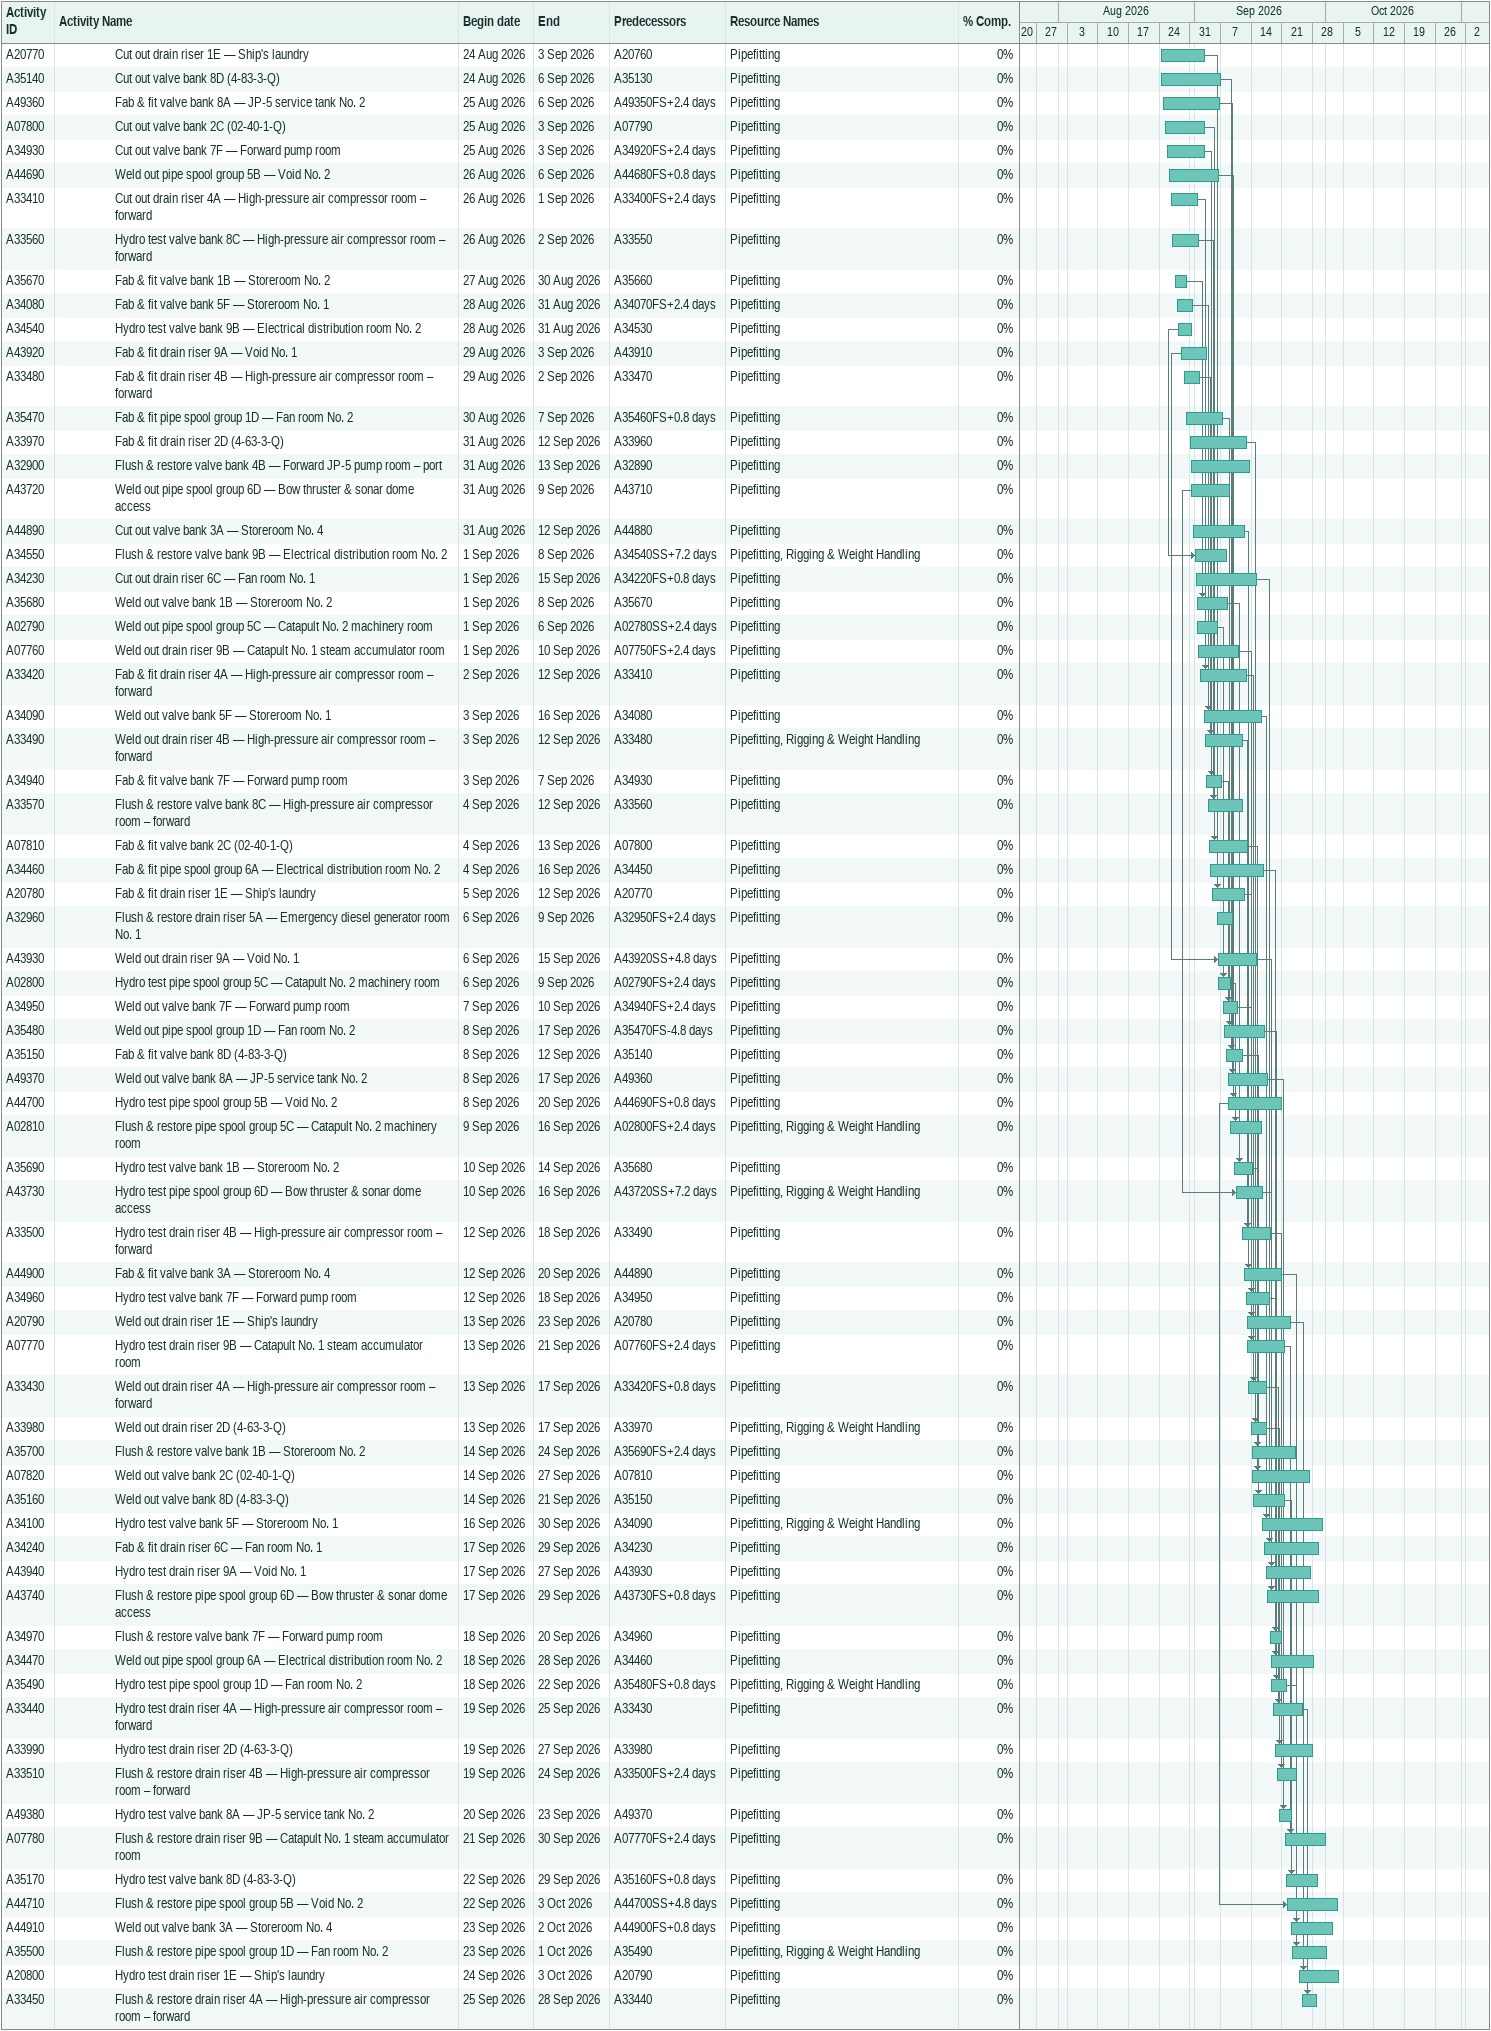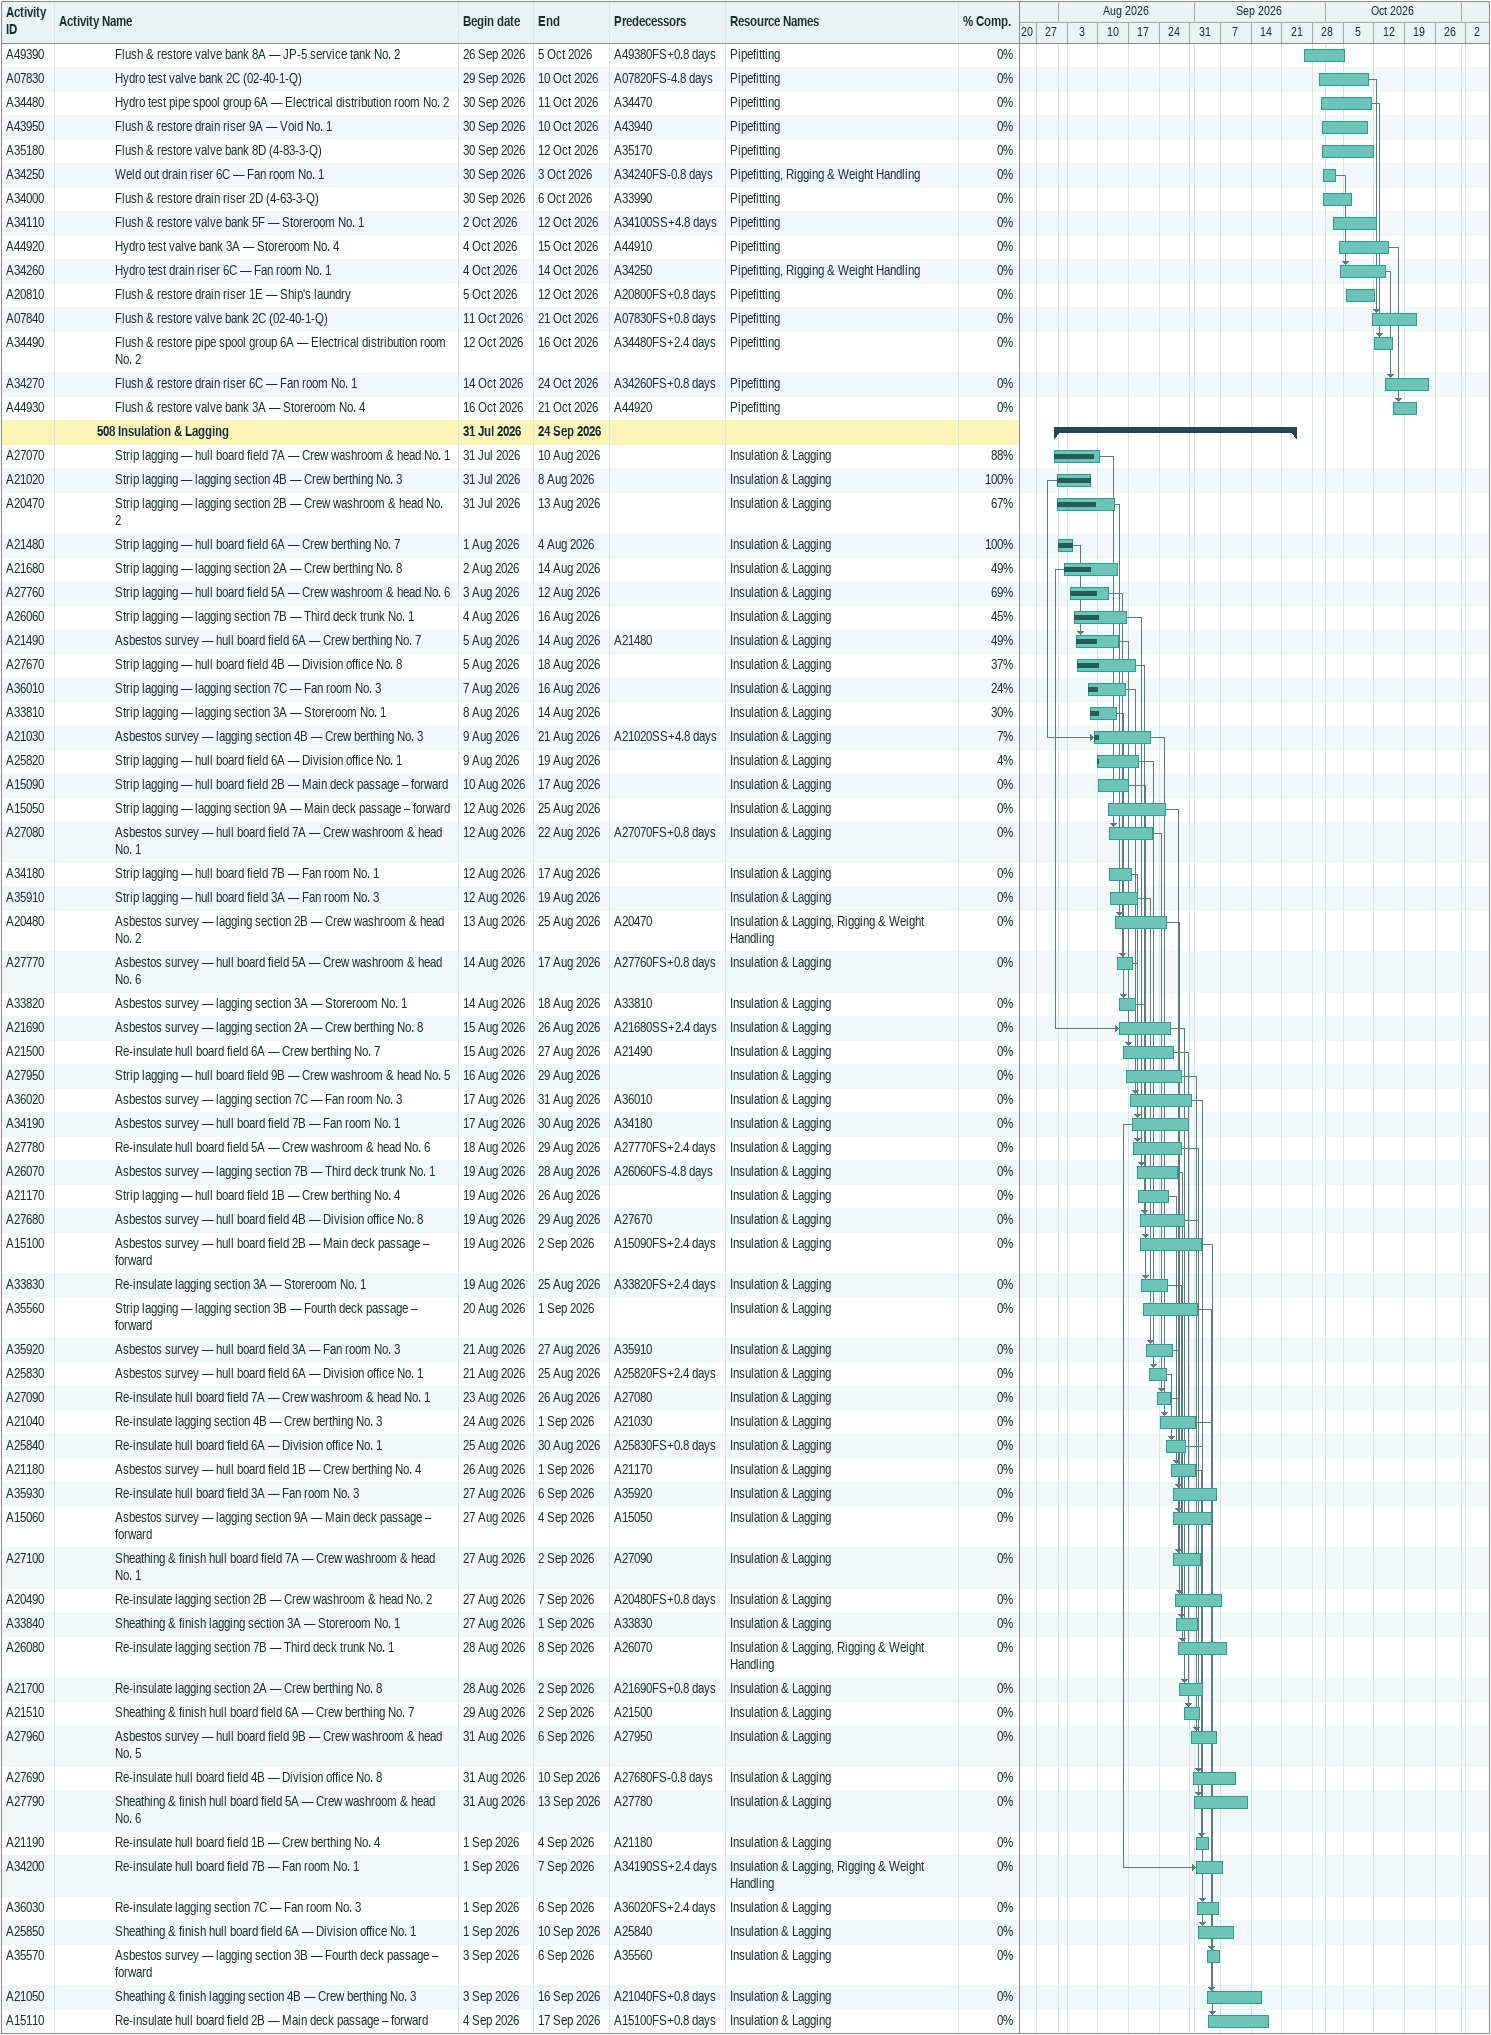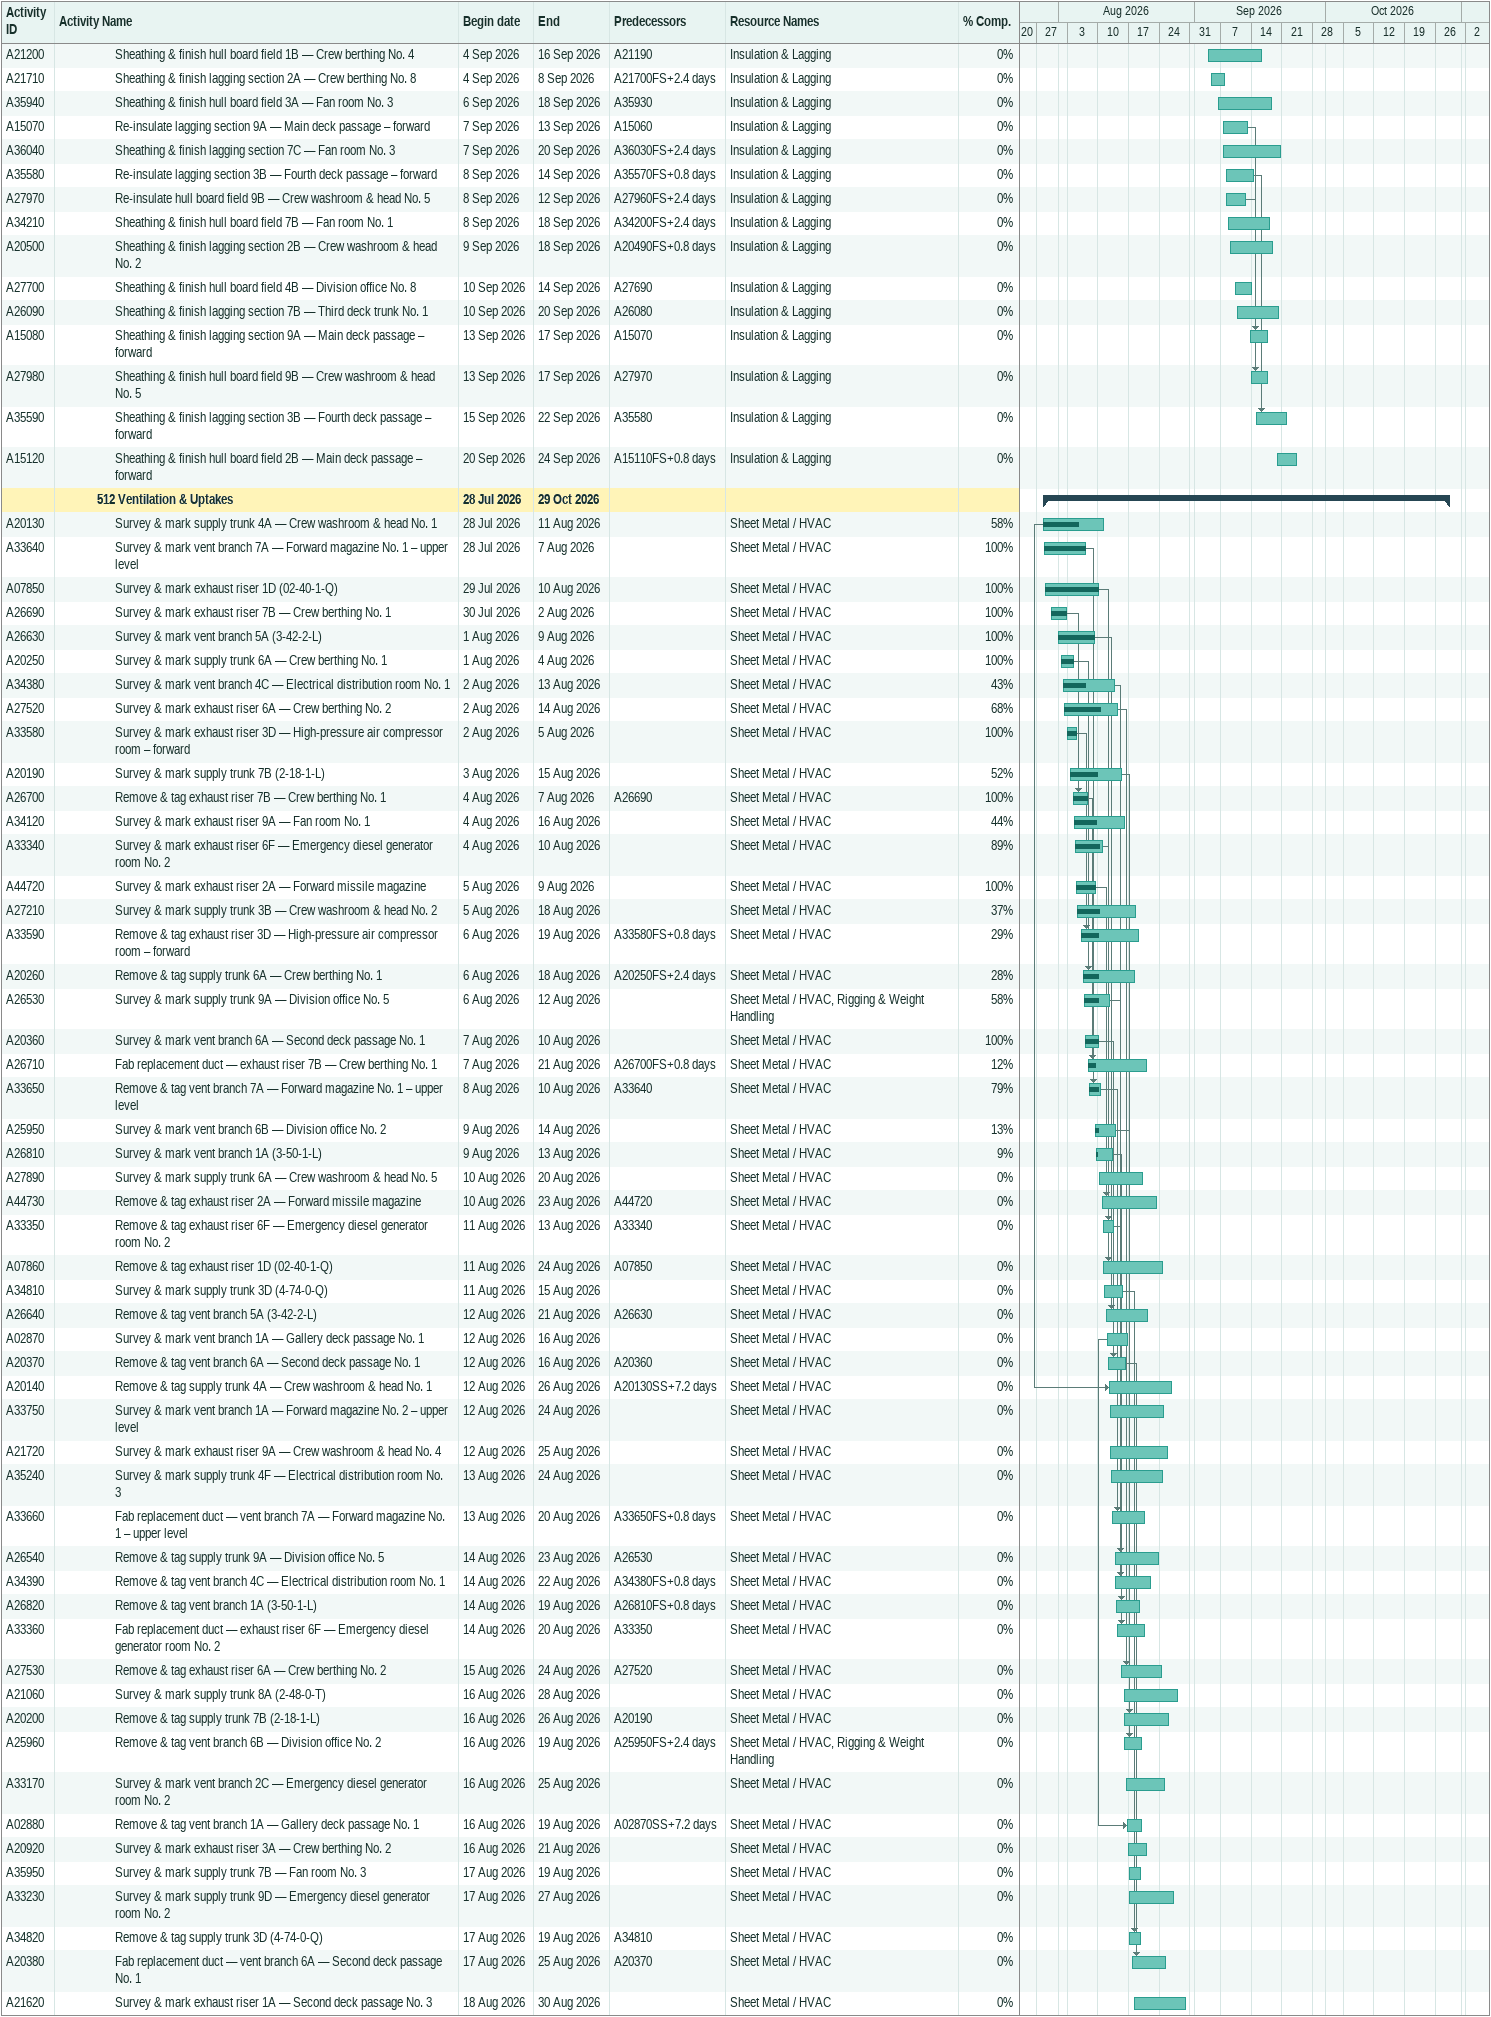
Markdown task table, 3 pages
| ID | Level | Task | Start | Finish | Predecessors | Resources | % complete |
|---|---|---|---|---|---|---|---|
| A20770 | 4 | Cut out drain riser 1E — Ship's laundry | 2026-08-24 | 2026-09-03 | A20760 | Pipefitting | 0 |
| A35140 | 4 | Cut out valve bank 8D (4-83-3-Q) | 2026-08-24 | 2026-09-06 | A35130 | Pipefitting | 0 |
| A49360 | 4 | Fab & fit valve bank 8A — JP-5 service tank No. 2 | 2026-08-25 | 2026-09-06 | A49350FS+2.4d | Pipefitting | 0 |
| A07800 | 4 | Cut out valve bank 2C (02-40-1-Q) | 2026-08-25 | 2026-09-03 | A07790 | Pipefitting | 0 |
| A34930 | 4 | Cut out valve bank 7F — Forward pump room | 2026-08-25 | 2026-09-03 | A34920FS+2.4d | Pipefitting | 0 |
| A44690 | 4 | Weld out pipe spool group 5B — Void No. 2 | 2026-08-26 | 2026-09-06 | A44680FS+0.8d | Pipefitting | 0 |
| A33410 | 4 | Cut out drain riser 4A — High-pressure air compressor room – forward | 2026-08-26 | 2026-09-01 | A33400FS+2.4d | Pipefitting | 0 |
| A33560 | 4 | Hydro test valve bank 8C — High-pressure air compressor room – forward | 2026-08-26 | 2026-09-02 | A33550 | Pipefitting | 0 |
| A35670 | 4 | Fab & fit valve bank 1B — Storeroom No. 2 | 2026-08-27 | 2026-08-30 | A35660 | Pipefitting | 0 |
| A34080 | 4 | Fab & fit valve bank 5F — Storeroom No. 1 | 2026-08-28 | 2026-08-31 | A34070FS+2.4d | Pipefitting | 0 |
| A34540 | 4 | Hydro test valve bank 9B — Electrical distribution room No. 2 | 2026-08-28 | 2026-08-31 | A34530 | Pipefitting | 0 |
| A43920 | 4 | Fab & fit drain riser 9A — Void No. 1 | 2026-08-29 | 2026-09-03 | A43910 | Pipefitting | 0 |
| A33480 | 4 | Fab & fit drain riser 4B — High-pressure air compressor room – forward | 2026-08-29 | 2026-09-02 | A33470 | Pipefitting | 0 |
| A35470 | 4 | Fab & fit pipe spool group 1D — Fan room No. 2 | 2026-08-30 | 2026-09-07 | A35460FS+0.8d | Pipefitting | 0 |
| A33970 | 4 | Fab & fit drain riser 2D (4-63-3-Q) | 2026-08-31 | 2026-09-12 | A33960 | Pipefitting | 0 |
| A32900 | 4 | Flush & restore valve bank 4B — Forward JP-5 pump room – port | 2026-08-31 | 2026-09-13 | A32890 | Pipefitting | 0 |
| A43720 | 4 | Weld out pipe spool group 6D — Bow thruster & sonar dome access | 2026-08-31 | 2026-09-09 | A43710 | Pipefitting | 0 |
| A44890 | 4 | Cut out valve bank 3A — Storeroom No. 4 | 2026-08-31 | 2026-09-12 | A44880 | Pipefitting | 0 |
| A34550 | 4 | Flush & restore valve bank 9B — Electrical distribution room No. 2 | 2026-09-01 | 2026-09-08 | A34540SS+7.2d | Pipefitting, Rigging & Weight Handling | 0 |
| A34230 | 4 | Cut out drain riser 6C — Fan room No. 1 | 2026-09-01 | 2026-09-15 | A34220FS+0.8d | Pipefitting | 0 |
| A35680 | 4 | Weld out valve bank 1B — Storeroom No. 2 | 2026-09-01 | 2026-09-08 | A35670 | Pipefitting | 0 |
| A02790 | 4 | Weld out pipe spool group 5C — Catapult No. 2 machinery room | 2026-09-01 | 2026-09-06 | A02780SS+2.4d | Pipefitting | 0 |
| A07760 | 4 | Weld out drain riser 9B — Catapult No. 1 steam accumulator room | 2026-09-01 | 2026-09-10 | A07750FS+2.4d | Pipefitting | 0 |
| A33420 | 4 | Fab & fit drain riser 4A — High-pressure air compressor room – forward | 2026-09-02 | 2026-09-12 | A33410 | Pipefitting | 0 |
| A34090 | 4 | Weld out valve bank 5F — Storeroom No. 1 | 2026-09-03 | 2026-09-16 | A34080 | Pipefitting | 0 |
| A33490 | 4 | Weld out drain riser 4B — High-pressure air compressor room – forward | 2026-09-03 | 2026-09-12 | A33480 | Pipefitting, Rigging & Weight Handling | 0 |
| A34940 | 4 | Fab & fit valve bank 7F — Forward pump room | 2026-09-03 | 2026-09-07 | A34930 | Pipefitting | 0 |
| A33570 | 4 | Flush & restore valve bank 8C — High-pressure air compressor room – forward | 2026-09-04 | 2026-09-12 | A33560 | Pipefitting | 0 |
| A07810 | 4 | Fab & fit valve bank 2C (02-40-1-Q) | 2026-09-04 | 2026-09-13 | A07800 | Pipefitting | 0 |
| A34460 | 4 | Fab & fit pipe spool group 6A — Electrical distribution room No. 2 | 2026-09-04 | 2026-09-16 | A34450 | Pipefitting | 0 |
| A20780 | 4 | Fab & fit drain riser 1E — Ship's laundry | 2026-09-05 | 2026-09-12 | A20770 | Pipefitting | 0 |
| A32960 | 4 | Flush & restore drain riser 5A — Emergency diesel generator room No. 1 | 2026-09-06 | 2026-09-09 | A32950FS+2.4d | Pipefitting | 0 |
| A43930 | 4 | Weld out drain riser 9A — Void No. 1 | 2026-09-06 | 2026-09-15 | A43920SS+4.8d | Pipefitting | 0 |
| A02800 | 4 | Hydro test pipe spool group 5C — Catapult No. 2 machinery room | 2026-09-06 | 2026-09-09 | A02790FS+2.4d | Pipefitting | 0 |
| A34950 | 4 | Weld out valve bank 7F — Forward pump room | 2026-09-07 | 2026-09-10 | A34940FS+2.4d | Pipefitting | 0 |
| A35480 | 4 | Weld out pipe spool group 1D — Fan room No. 2 | 2026-09-08 | 2026-09-17 | A35470FS-4.8d | Pipefitting | 0 |
| A35150 | 4 | Fab & fit valve bank 8D (4-83-3-Q) | 2026-09-08 | 2026-09-12 | A35140 | Pipefitting | 0 |
| A49370 | 4 | Weld out valve bank 8A — JP-5 service tank No. 2 | 2026-09-08 | 2026-09-17 | A49360 | Pipefitting | 0 |
| A44700 | 4 | Hydro test pipe spool group 5B — Void No. 2 | 2026-09-08 | 2026-09-20 | A44690FS+0.8d | Pipefitting | 0 |
| A02810 | 4 | Flush & restore pipe spool group 5C — Catapult No. 2 machinery room | 2026-09-09 | 2026-09-16 | A02800FS+2.4d | Pipefitting, Rigging & Weight Handling | 0 |
| A35690 | 4 | Hydro test valve bank 1B — Storeroom No. 2 | 2026-09-10 | 2026-09-14 | A35680 | Pipefitting | 0 |
| A43730 | 4 | Hydro test pipe spool group 6D — Bow thruster & sonar dome access | 2026-09-10 | 2026-09-16 | A43720SS+7.2d | Pipefitting, Rigging & Weight Handling | 0 |
| A33500 | 4 | Hydro test drain riser 4B — High-pressure air compressor room – forward | 2026-09-12 | 2026-09-18 | A33490 | Pipefitting | 0 |
| A44900 | 4 | Fab & fit valve bank 3A — Storeroom No. 4 | 2026-09-12 | 2026-09-20 | A44890 | Pipefitting | 0 |
| A34960 | 4 | Hydro test valve bank 7F — Forward pump room | 2026-09-12 | 2026-09-18 | A34950 | Pipefitting | 0 |
| A20790 | 4 | Weld out drain riser 1E — Ship's laundry | 2026-09-13 | 2026-09-23 | A20780 | Pipefitting | 0 |
| A07770 | 4 | Hydro test drain riser 9B — Catapult No. 1 steam accumulator room | 2026-09-13 | 2026-09-21 | A07760FS+2.4d | Pipefitting | 0 |
| A33430 | 4 | Weld out drain riser 4A — High-pressure air compressor room – forward | 2026-09-13 | 2026-09-17 | A33420FS+0.8d | Pipefitting | 0 |
| A33980 | 4 | Weld out drain riser 2D (4-63-3-Q) | 2026-09-13 | 2026-09-17 | A33970 | Pipefitting, Rigging & Weight Handling | 0 |
| A35700 | 4 | Flush & restore valve bank 1B — Storeroom No. 2 | 2026-09-14 | 2026-09-24 | A35690FS+2.4d | Pipefitting | 0 |
| A07820 | 4 | Weld out valve bank 2C (02-40-1-Q) | 2026-09-14 | 2026-09-27 | A07810 | Pipefitting | 0 |
| A35160 | 4 | Weld out valve bank 8D (4-83-3-Q) | 2026-09-14 | 2026-09-21 | A35150 | Pipefitting | 0 |
| A34100 | 4 | Hydro test valve bank 5F — Storeroom No. 1 | 2026-09-16 | 2026-09-30 | A34090 | Pipefitting, Rigging & Weight Handling | 0 |
| A34240 | 4 | Fab & fit drain riser 6C — Fan room No. 1 | 2026-09-17 | 2026-09-29 | A34230 | Pipefitting | 0 |
| A43940 | 4 | Hydro test drain riser 9A — Void No. 1 | 2026-09-17 | 2026-09-27 | A43930 | Pipefitting | 0 |
| A43740 | 4 | Flush & restore pipe spool group 6D — Bow thruster & sonar dome access | 2026-09-17 | 2026-09-29 | A43730FS+0.8d | Pipefitting | 0 |
| A34970 | 4 | Flush & restore valve bank 7F — Forward pump room | 2026-09-18 | 2026-09-20 | A34960 | Pipefitting | 0 |
| A34470 | 4 | Weld out pipe spool group 6A — Electrical distribution room No. 2 | 2026-09-18 | 2026-09-28 | A34460 | Pipefitting | 0 |
| A35490 | 4 | Hydro test pipe spool group 1D — Fan room No. 2 | 2026-09-18 | 2026-09-22 | A35480FS+0.8d | Pipefitting, Rigging & Weight Handling | 0 |
| A33440 | 4 | Hydro test drain riser 4A — High-pressure air compressor room – forward | 2026-09-19 | 2026-09-25 | A33430 | Pipefitting | 0 |
| A33990 | 4 | Hydro test drain riser 2D (4-63-3-Q) | 2026-09-19 | 2026-09-27 | A33980 | Pipefitting | 0 |
| A33510 | 4 | Flush & restore drain riser 4B — High-pressure air compressor room – forward | 2026-09-19 | 2026-09-24 | A33500FS+2.4d | Pipefitting | 0 |
| A49380 | 4 | Hydro test valve bank 8A — JP-5 service tank No. 2 | 2026-09-20 | 2026-09-23 | A49370 | Pipefitting | 0 |
| A07780 | 4 | Flush & restore drain riser 9B — Catapult No. 1 steam accumulator room | 2026-09-21 | 2026-09-30 | A07770FS+2.4d | Pipefitting | 0 |
| A35170 | 4 | Hydro test valve bank 8D (4-83-3-Q) | 2026-09-22 | 2026-09-29 | A35160FS+0.8d | Pipefitting | 0 |
| A44710 | 4 | Flush & restore pipe spool group 5B — Void No. 2 | 2026-09-22 | 2026-10-03 | A44700SS+4.8d | Pipefitting | 0 |
| A44910 | 4 | Weld out valve bank 3A — Storeroom No. 4 | 2026-09-23 | 2026-10-02 | A44900FS+0.8d | Pipefitting | 0 |
| A35500 | 4 | Flush & restore pipe spool group 1D — Fan room No. 2 | 2026-09-23 | 2026-10-01 | A35490 | Pipefitting, Rigging & Weight Handling | 0 |
| A20800 | 4 | Hydro test drain riser 1E — Ship's laundry | 2026-09-24 | 2026-10-03 | A20790 | Pipefitting | 0 |
| A33450 | 4 | Flush & restore drain riser 4A — High-pressure air compressor room – forward | 2026-09-25 | 2026-09-28 | A33440 | Pipefitting | 0 |
| A49390 | 4 | Flush & restore valve bank 8A — JP-5 service tank No. 2 | 2026-09-26 | 2026-10-05 | A49380FS+0.8d | Pipefitting | 0 |
| A07830 | 4 | Hydro test valve bank 2C (02-40-1-Q) | 2026-09-29 | 2026-10-10 | A07820FS-4.8d | Pipefitting | 0 |
| A34480 | 4 | Hydro test pipe spool group 6A — Electrical distribution room No. 2 | 2026-09-30 | 2026-10-11 | A34470 | Pipefitting | 0 |
| A43950 | 4 | Flush & restore drain riser 9A — Void No. 1 | 2026-09-30 | 2026-10-10 | A43940 | Pipefitting | 0 |
| A35180 | 4 | Flush & restore valve bank 8D (4-83-3-Q) | 2026-09-30 | 2026-10-12 | A35170 | Pipefitting | 0 |
| A34250 | 4 | Weld out drain riser 6C — Fan room No. 1 | 2026-09-30 | 2026-10-03 | A34240FS-0.8d | Pipefitting, Rigging & Weight Handling | 0 |
| A34000 | 4 | Flush & restore drain riser 2D (4-63-3-Q) | 2026-09-30 | 2026-10-06 | A33990 | Pipefitting | 0 |
| A34110 | 4 | Flush & restore valve bank 5F — Storeroom No. 1 | 2026-10-02 | 2026-10-12 | A34100SS+4.8d | Pipefitting | 0 |
| A44920 | 4 | Hydro test valve bank 3A — Storeroom No. 4 | 2026-10-04 | 2026-10-15 | A44910 | Pipefitting | 0 |
| A34260 | 4 | Hydro test drain riser 6C — Fan room No. 1 | 2026-10-04 | 2026-10-14 | A34250 | Pipefitting, Rigging & Weight Handling | 0 |
| A20810 | 4 | Flush & restore drain riser 1E — Ship's laundry | 2026-10-05 | 2026-10-12 | A20800FS+0.8d | Pipefitting | 0 |
| A07840 | 4 | Flush & restore valve bank 2C (02-40-1-Q) | 2026-10-11 | 2026-10-21 | A07830FS+0.8d | Pipefitting | 0 |
| A34490 | 4 | Flush & restore pipe spool group 6A — Electrical distribution room No. 2 | 2026-10-12 | 2026-10-16 | A34480FS+2.4d | Pipefitting | 0 |
| A34270 | 4 | Flush & restore drain riser 6C — Fan room No. 1 | 2026-10-14 | 2026-10-24 | A34260FS+0.8d | Pipefitting | 0 |
| A44930 | 4 | Flush & restore valve bank 3A — Storeroom No. 4 | 2026-10-16 | 2026-10-21 | A44920 | Pipefitting | 0 |
|  | 3 | **508 Insulation & Lagging** | 2026-07-31 | 2026-09-24 |  |  |  |
| A27070 | 4 | Strip lagging — hull board field 7A — Crew washroom & head No. 1 | 2026-07-31 | 2026-08-10 |  | Insulation & Lagging | 88 |
| A21020 | 4 | Strip lagging — lagging section 4B — Crew berthing No. 3 | 2026-07-31 | 2026-08-08 |  | Insulation & Lagging | 100 |
| A20470 | 4 | Strip lagging — lagging section 2B — Crew washroom & head No. 2 | 2026-07-31 | 2026-08-13 |  | Insulation & Lagging | 67 |
| A21480 | 4 | Strip lagging — hull board field 6A — Crew berthing No. 7 | 2026-08-01 | 2026-08-04 |  | Insulation & Lagging | 100 |
| A21680 | 4 | Strip lagging — lagging section 2A — Crew berthing No. 8 | 2026-08-02 | 2026-08-14 |  | Insulation & Lagging | 49 |
| A27760 | 4 | Strip lagging — hull board field 5A — Crew washroom & head No. 6 | 2026-08-03 | 2026-08-12 |  | Insulation & Lagging | 69 |
| A26060 | 4 | Strip lagging — lagging section 7B — Third deck trunk No. 1 | 2026-08-04 | 2026-08-16 |  | Insulation & Lagging | 45 |
| A21490 | 4 | Asbestos survey — hull board field 6A — Crew berthing No. 7 | 2026-08-05 | 2026-08-14 | A21480 | Insulation & Lagging | 49 |
| A27670 | 4 | Strip lagging — hull board field 4B — Division office No. 8 | 2026-08-05 | 2026-08-18 |  | Insulation & Lagging | 37 |
| A36010 | 4 | Strip lagging — lagging section 7C — Fan room No. 3 | 2026-08-07 | 2026-08-16 |  | Insulation & Lagging | 24 |
| A33810 | 4 | Strip lagging — lagging section 3A — Storeroom No. 1 | 2026-08-08 | 2026-08-14 |  | Insulation & Lagging | 30 |
| A21030 | 4 | Asbestos survey — lagging section 4B — Crew berthing No. 3 | 2026-08-09 | 2026-08-21 | A21020SS+4.8d | Insulation & Lagging | 7 |
| A25820 | 4 | Strip lagging — hull board field 6A — Division office No. 1 | 2026-08-09 | 2026-08-19 |  | Insulation & Lagging | 4 |
| A15090 | 4 | Strip lagging — hull board field 2B — Main deck passage – forward | 2026-08-10 | 2026-08-17 |  | Insulation & Lagging | 0 |
| A15050 | 4 | Strip lagging — lagging section 9A — Main deck passage – forward | 2026-08-12 | 2026-08-25 |  | Insulation & Lagging | 0 |
| A27080 | 4 | Asbestos survey — hull board field 7A — Crew washroom & head No. 1 | 2026-08-12 | 2026-08-22 | A27070FS+0.8d | Insulation & Lagging | 0 |
| A34180 | 4 | Strip lagging — hull board field 7B — Fan room No. 1 | 2026-08-12 | 2026-08-17 |  | Insulation & Lagging | 0 |
| A35910 | 4 | Strip lagging — hull board field 3A — Fan room No. 3 | 2026-08-12 | 2026-08-19 |  | Insulation & Lagging | 0 |
| A20480 | 4 | Asbestos survey — lagging section 2B — Crew washroom & head No. 2 | 2026-08-13 | 2026-08-25 | A20470 | Insulation & Lagging, Rigging & Weight Handling | 0 |
| A27770 | 4 | Asbestos survey — hull board field 5A — Crew washroom & head No. 6 | 2026-08-14 | 2026-08-17 | A27760FS+0.8d | Insulation & Lagging | 0 |
| A33820 | 4 | Asbestos survey — lagging section 3A — Storeroom No. 1 | 2026-08-14 | 2026-08-18 | A33810 | Insulation & Lagging | 0 |
| A21690 | 4 | Asbestos survey — lagging section 2A — Crew berthing No. 8 | 2026-08-15 | 2026-08-26 | A21680SS+2.4d | Insulation & Lagging | 0 |
| A21500 | 4 | Re-insulate hull board field 6A — Crew berthing No. 7 | 2026-08-15 | 2026-08-27 | A21490 | Insulation & Lagging | 0 |
| A27950 | 4 | Strip lagging — hull board field 9B — Crew washroom & head No. 5 | 2026-08-16 | 2026-08-29 |  | Insulation & Lagging | 0 |
| A36020 | 4 | Asbestos survey — lagging section 7C — Fan room No. 3 | 2026-08-17 | 2026-08-31 | A36010 | Insulation & Lagging | 0 |
| A34190 | 4 | Asbestos survey — hull board field 7B — Fan room No. 1 | 2026-08-17 | 2026-08-30 | A34180 | Insulation & Lagging | 0 |
| A27780 | 4 | Re-insulate hull board field 5A — Crew washroom & head No. 6 | 2026-08-18 | 2026-08-29 | A27770FS+2.4d | Insulation & Lagging | 0 |
| A26070 | 4 | Asbestos survey — lagging section 7B — Third deck trunk No. 1 | 2026-08-19 | 2026-08-28 | A26060FS-4.8d | Insulation & Lagging | 0 |
| A21170 | 4 | Strip lagging — hull board field 1B — Crew berthing No. 4 | 2026-08-19 | 2026-08-26 |  | Insulation & Lagging | 0 |
| A27680 | 4 | Asbestos survey — hull board field 4B — Division office No. 8 | 2026-08-19 | 2026-08-29 | A27670 | Insulation & Lagging | 0 |
| A15100 | 4 | Asbestos survey — hull board field 2B — Main deck passage – forward | 2026-08-19 | 2026-09-02 | A15090FS+2.4d | Insulation & Lagging | 0 |
| A33830 | 4 | Re-insulate lagging section 3A — Storeroom No. 1 | 2026-08-19 | 2026-08-25 | A33820FS+2.4d | Insulation & Lagging | 0 |
| A35560 | 4 | Strip lagging — lagging section 3B — Fourth deck passage – forward | 2026-08-20 | 2026-09-01 |  | Insulation & Lagging | 0 |
| A35920 | 4 | Asbestos survey — hull board field 3A — Fan room No. 3 | 2026-08-21 | 2026-08-27 | A35910 | Insulation & Lagging | 0 |
| A25830 | 4 | Asbestos survey — hull board field 6A — Division office No. 1 | 2026-08-21 | 2026-08-25 | A25820FS+2.4d | Insulation & Lagging | 0 |
| A27090 | 4 | Re-insulate hull board field 7A — Crew washroom & head No. 1 | 2026-08-23 | 2026-08-26 | A27080 | Insulation & Lagging | 0 |
| A21040 | 4 | Re-insulate lagging section 4B — Crew berthing No. 3 | 2026-08-24 | 2026-09-01 | A21030 | Insulation & Lagging | 0 |
| A25840 | 4 | Re-insulate hull board field 6A — Division office No. 1 | 2026-08-25 | 2026-08-30 | A25830FS+0.8d | Insulation & Lagging | 0 |
| A21180 | 4 | Asbestos survey — hull board field 1B — Crew berthing No. 4 | 2026-08-26 | 2026-09-01 | A21170 | Insulation & Lagging | 0 |
| A35930 | 4 | Re-insulate hull board field 3A — Fan room No. 3 | 2026-08-27 | 2026-09-06 | A35920 | Insulation & Lagging | 0 |
| A15060 | 4 | Asbestos survey — lagging section 9A — Main deck passage – forward | 2026-08-27 | 2026-09-04 | A15050 | Insulation & Lagging | 0 |
| A27100 | 4 | Sheathing & finish hull board field 7A — Crew washroom & head No. 1 | 2026-08-27 | 2026-09-02 | A27090 | Insulation & Lagging | 0 |
| A20490 | 4 | Re-insulate lagging section 2B — Crew washroom & head No. 2 | 2026-08-27 | 2026-09-07 | A20480FS+0.8d | Insulation & Lagging | 0 |
| A33840 | 4 | Sheathing & finish lagging section 3A — Storeroom No. 1 | 2026-08-27 | 2026-09-01 | A33830 | Insulation & Lagging | 0 |
| A26080 | 4 | Re-insulate lagging section 7B — Third deck trunk No. 1 | 2026-08-28 | 2026-09-08 | A26070 | Insulation & Lagging, Rigging & Weight Handling | 0 |
| A21700 | 4 | Re-insulate lagging section 2A — Crew berthing No. 8 | 2026-08-28 | 2026-09-02 | A21690FS+0.8d | Insulation & Lagging | 0 |
| A21510 | 4 | Sheathing & finish hull board field 6A — Crew berthing No. 7 | 2026-08-29 | 2026-09-02 | A21500 | Insulation & Lagging | 0 |
| A27960 | 4 | Asbestos survey — hull board field 9B — Crew washroom & head No. 5 | 2026-08-31 | 2026-09-06 | A27950 | Insulation & Lagging | 0 |
| A27690 | 4 | Re-insulate hull board field 4B — Division office No. 8 | 2026-08-31 | 2026-09-10 | A27680FS-0.8d | Insulation & Lagging | 0 |
| A27790 | 4 | Sheathing & finish hull board field 5A — Crew washroom & head No. 6 | 2026-08-31 | 2026-09-13 | A27780 | Insulation & Lagging | 0 |
| A21190 | 4 | Re-insulate hull board field 1B — Crew berthing No. 4 | 2026-09-01 | 2026-09-04 | A21180 | Insulation & Lagging | 0 |
| A34200 | 4 | Re-insulate hull board field 7B — Fan room No. 1 | 2026-09-01 | 2026-09-07 | A34190SS+2.4d | Insulation & Lagging, Rigging & Weight Handling | 0 |
| A36030 | 4 | Re-insulate lagging section 7C — Fan room No. 3 | 2026-09-01 | 2026-09-06 | A36020FS+2.4d | Insulation & Lagging | 0 |
| A25850 | 4 | Sheathing & finish hull board field 6A — Division office No. 1 | 2026-09-01 | 2026-09-10 | A25840 | Insulation & Lagging | 0 |
| A35570 | 4 | Asbestos survey — lagging section 3B — Fourth deck passage – forward | 2026-09-03 | 2026-09-06 | A35560 | Insulation & Lagging | 0 |
| A21050 | 4 | Sheathing & finish lagging section 4B — Crew berthing No. 3 | 2026-09-03 | 2026-09-16 | A21040FS+0.8d | Insulation & Lagging | 0 |
| A15110 | 4 | Re-insulate hull board field 2B — Main deck passage – forward | 2026-09-04 | 2026-09-17 | A15100FS+0.8d | Insulation & Lagging | 0 |
| A21200 | 4 | Sheathing & finish hull board field 1B — Crew berthing No. 4 | 2026-09-04 | 2026-09-16 | A21190 | Insulation & Lagging | 0 |
| A21710 | 4 | Sheathing & finish lagging section 2A — Crew berthing No. 8 | 2026-09-04 | 2026-09-08 | A21700FS+2.4d | Insulation & Lagging | 0 |
| A35940 | 4 | Sheathing & finish hull board field 3A — Fan room No. 3 | 2026-09-06 | 2026-09-18 | A35930 | Insulation & Lagging | 0 |
| A15070 | 4 | Re-insulate lagging section 9A — Main deck passage – forward | 2026-09-07 | 2026-09-13 | A15060 | Insulation & Lagging | 0 |
| A36040 | 4 | Sheathing & finish lagging section 7C — Fan room No. 3 | 2026-09-07 | 2026-09-20 | A36030FS+2.4d | Insulation & Lagging | 0 |
| A35580 | 4 | Re-insulate lagging section 3B — Fourth deck passage – forward | 2026-09-08 | 2026-09-14 | A35570FS+0.8d | Insulation & Lagging | 0 |
| A27970 | 4 | Re-insulate hull board field 9B — Crew washroom & head No. 5 | 2026-09-08 | 2026-09-12 | A27960FS+2.4d | Insulation & Lagging | 0 |
| A34210 | 4 | Sheathing & finish hull board field 7B — Fan room No. 1 | 2026-09-08 | 2026-09-18 | A34200FS+2.4d | Insulation & Lagging | 0 |
| A20500 | 4 | Sheathing & finish lagging section 2B — Crew washroom & head No. 2 | 2026-09-09 | 2026-09-18 | A20490FS+0.8d | Insulation & Lagging | 0 |
| A27700 | 4 | Sheathing & finish hull board field 4B — Division office No. 8 | 2026-09-10 | 2026-09-14 | A27690 | Insulation & Lagging | 0 |
| A26090 | 4 | Sheathing & finish lagging section 7B — Third deck trunk No. 1 | 2026-09-10 | 2026-09-20 | A26080 | Insulation & Lagging | 0 |
| A15080 | 4 | Sheathing & finish lagging section 9A — Main deck passage – forward | 2026-09-13 | 2026-09-17 | A15070 | Insulation & Lagging | 0 |
| A27980 | 4 | Sheathing & finish hull board field 9B — Crew washroom & head No. 5 | 2026-09-13 | 2026-09-17 | A27970 | Insulation & Lagging | 0 |
| A35590 | 4 | Sheathing & finish lagging section 3B — Fourth deck passage – forward | 2026-09-15 | 2026-09-22 | A35580 | Insulation & Lagging | 0 |
| A15120 | 4 | Sheathing & finish hull board field 2B — Main deck passage – forward | 2026-09-20 | 2026-09-24 | A15110FS+0.8d | Insulation & Lagging | 0 |
|  | 3 | **512 Ventilation & Uptakes** | 2026-07-28 | 2026-10-29 |  |  |  |
| A20130 | 4 | Survey & mark supply trunk 4A — Crew washroom & head No. 1 | 2026-07-28 | 2026-08-11 |  | Sheet Metal / HVAC | 58 |
| A33640 | 4 | Survey & mark vent branch 7A — Forward magazine No. 1 – upper level | 2026-07-28 | 2026-08-07 |  | Sheet Metal / HVAC | 100 |
| A07850 | 4 | Survey & mark exhaust riser 1D (02-40-1-Q) | 2026-07-29 | 2026-08-10 |  | Sheet Metal / HVAC | 100 |
| A26690 | 4 | Survey & mark exhaust riser 7B — Crew berthing No. 1 | 2026-07-30 | 2026-08-02 |  | Sheet Metal / HVAC | 100 |
| A26630 | 4 | Survey & mark vent branch 5A (3-42-2-L) | 2026-08-01 | 2026-08-09 |  | Sheet Metal / HVAC | 100 |
| A20250 | 4 | Survey & mark supply trunk 6A — Crew berthing No. 1 | 2026-08-01 | 2026-08-04 |  | Sheet Metal / HVAC | 100 |
| A34380 | 4 | Survey & mark vent branch 4C — Electrical distribution room No. 1 | 2026-08-02 | 2026-08-13 |  | Sheet Metal / HVAC | 43 |
| A27520 | 4 | Survey & mark exhaust riser 6A — Crew berthing No. 2 | 2026-08-02 | 2026-08-14 |  | Sheet Metal / HVAC | 68 |
| A33580 | 4 | Survey & mark exhaust riser 3D — High-pressure air compressor room – forward | 2026-08-02 | 2026-08-05 |  | Sheet Metal / HVAC | 100 |
| A20190 | 4 | Survey & mark supply trunk 7B (2-18-1-L) | 2026-08-03 | 2026-08-15 |  | Sheet Metal / HVAC | 52 |
| A26700 | 4 | Remove & tag exhaust riser 7B — Crew berthing No. 1 | 2026-08-04 | 2026-08-07 | A26690 | Sheet Metal / HVAC | 100 |
| A34120 | 4 | Survey & mark exhaust riser 9A — Fan room No. 1 | 2026-08-04 | 2026-08-16 |  | Sheet Metal / HVAC | 44 |
| A33340 | 4 | Survey & mark exhaust riser 6F — Emergency diesel generator room No. 2 | 2026-08-04 | 2026-08-10 |  | Sheet Metal / HVAC | 89 |
| A44720 | 4 | Survey & mark exhaust riser 2A — Forward missile magazine | 2026-08-05 | 2026-08-09 |  | Sheet Metal / HVAC | 100 |
| A27210 | 4 | Survey & mark supply trunk 3B — Crew washroom & head No. 2 | 2026-08-05 | 2026-08-18 |  | Sheet Metal / HVAC | 37 |
| A33590 | 4 | Remove & tag exhaust riser 3D — High-pressure air compressor room – forward | 2026-08-06 | 2026-08-19 | A33580FS+0.8d | Sheet Metal / HVAC | 29 |
| A20260 | 4 | Remove & tag supply trunk 6A — Crew berthing No. 1 | 2026-08-06 | 2026-08-18 | A20250FS+2.4d | Sheet Metal / HVAC | 28 |
| A26530 | 4 | Survey & mark supply trunk 9A — Division office No. 5 | 2026-08-06 | 2026-08-12 |  | Sheet Metal / HVAC, Rigging & Weight Handling | 58 |
| A20360 | 4 | Survey & mark vent branch 6A — Second deck passage No. 1 | 2026-08-07 | 2026-08-10 |  | Sheet Metal / HVAC | 100 |
| A26710 | 4 | Fab replacement duct — exhaust riser 7B — Crew berthing No. 1 | 2026-08-07 | 2026-08-21 | A26700FS+0.8d | Sheet Metal / HVAC | 12 |
| A33650 | 4 | Remove & tag vent branch 7A — Forward magazine No. 1 – upper level | 2026-08-08 | 2026-08-10 | A33640 | Sheet Metal / HVAC | 79 |
| A25950 | 4 | Survey & mark vent branch 6B — Division office No. 2 | 2026-08-09 | 2026-08-14 |  | Sheet Metal / HVAC | 13 |
| A26810 | 4 | Survey & mark vent branch 1A (3-50-1-L) | 2026-08-09 | 2026-08-13 |  | Sheet Metal / HVAC | 9 |
| A27890 | 4 | Survey & mark supply trunk 6A — Crew washroom & head No. 5 | 2026-08-10 | 2026-08-20 |  | Sheet Metal / HVAC | 0 |
| A44730 | 4 | Remove & tag exhaust riser 2A — Forward missile magazine | 2026-08-10 | 2026-08-23 | A44720 | Sheet Metal / HVAC | 0 |
| A33350 | 4 | Remove & tag exhaust riser 6F — Emergency diesel generator room No. 2 | 2026-08-11 | 2026-08-13 | A33340 | Sheet Metal / HVAC | 0 |
| A07860 | 4 | Remove & tag exhaust riser 1D (02-40-1-Q) | 2026-08-11 | 2026-08-24 | A07850 | Sheet Metal / HVAC | 0 |
| A34810 | 4 | Survey & mark supply trunk 3D (4-74-0-Q) | 2026-08-11 | 2026-08-15 |  | Sheet Metal / HVAC | 0 |
| A26640 | 4 | Remove & tag vent branch 5A (3-42-2-L) | 2026-08-12 | 2026-08-21 | A26630 | Sheet Metal / HVAC | 0 |
| A02870 | 4 | Survey & mark vent branch 1A — Gallery deck passage No. 1 | 2026-08-12 | 2026-08-16 |  | Sheet Metal / HVAC | 0 |
| A20370 | 4 | Remove & tag vent branch 6A — Second deck passage No. 1 | 2026-08-12 | 2026-08-16 | A20360 | Sheet Metal / HVAC | 0 |
| A20140 | 4 | Remove & tag supply trunk 4A — Crew washroom & head No. 1 | 2026-08-12 | 2026-08-26 | A20130SS+7.2d | Sheet Metal / HVAC | 0 |
| A33750 | 4 | Survey & mark vent branch 1A — Forward magazine No. 2 – upper level | 2026-08-12 | 2026-08-24 |  | Sheet Metal / HVAC | 0 |
| A21720 | 4 | Survey & mark exhaust riser 9A — Crew washroom & head No. 4 | 2026-08-12 | 2026-08-25 |  | Sheet Metal / HVAC | 0 |
| A35240 | 4 | Survey & mark supply trunk 4F — Electrical distribution room No. 3 | 2026-08-13 | 2026-08-24 |  | Sheet Metal / HVAC | 0 |
| A33660 | 4 | Fab replacement duct — vent branch 7A — Forward magazine No. 1 – upper level | 2026-08-13 | 2026-08-20 | A33650FS+0.8d | Sheet Metal / HVAC | 0 |
| A26540 | 4 | Remove & tag supply trunk 9A — Division office No. 5 | 2026-08-14 | 2026-08-23 | A26530 | Sheet Metal / HVAC | 0 |
| A34390 | 4 | Remove & tag vent branch 4C — Electrical distribution room No. 1 | 2026-08-14 | 2026-08-22 | A34380FS+0.8d | Sheet Metal / HVAC | 0 |
| A26820 | 4 | Remove & tag vent branch 1A (3-50-1-L) | 2026-08-14 | 2026-08-19 | A26810FS+0.8d | Sheet Metal / HVAC | 0 |
| A33360 | 4 | Fab replacement duct — exhaust riser 6F — Emergency diesel generator room No. 2 | 2026-08-14 | 2026-08-20 | A33350 | Sheet Metal / HVAC | 0 |
| A27530 | 4 | Remove & tag exhaust riser 6A — Crew berthing No. 2 | 2026-08-15 | 2026-08-24 | A27520 | Sheet Metal / HVAC | 0 |
| A21060 | 4 | Survey & mark supply trunk 8A (2-48-0-T) | 2026-08-16 | 2026-08-28 |  | Sheet Metal / HVAC | 0 |
| A20200 | 4 | Remove & tag supply trunk 7B (2-18-1-L) | 2026-08-16 | 2026-08-26 | A20190 | Sheet Metal / HVAC | 0 |
| A25960 | 4 | Remove & tag vent branch 6B — Division office No. 2 | 2026-08-16 | 2026-08-19 | A25950FS+2.4d | Sheet Metal / HVAC, Rigging & Weight Handling | 0 |
| A33170 | 4 | Survey & mark vent branch 2C — Emergency diesel generator room No. 2 | 2026-08-16 | 2026-08-25 |  | Sheet Metal / HVAC | 0 |
| A02880 | 4 | Remove & tag vent branch 1A — Gallery deck passage No. 1 | 2026-08-16 | 2026-08-19 | A02870SS+7.2d | Sheet Metal / HVAC | 0 |
| A20920 | 4 | Survey & mark exhaust riser 3A — Crew berthing No. 2 | 2026-08-16 | 2026-08-21 |  | Sheet Metal / HVAC | 0 |
| A35950 | 4 | Survey & mark supply trunk 7B — Fan room No. 3 | 2026-08-17 | 2026-08-19 |  | Sheet Metal / HVAC | 0 |
| A33230 | 4 | Survey & mark supply trunk 9D — Emergency diesel generator room No. 2 | 2026-08-17 | 2026-08-27 |  | Sheet Metal / HVAC | 0 |
| A34820 | 4 | Remove & tag supply trunk 3D (4-74-0-Q) | 2026-08-17 | 2026-08-19 | A34810 | Sheet Metal / HVAC | 0 |
| A20380 | 4 | Fab replacement duct — vent branch 6A — Second deck passage No. 1 | 2026-08-17 | 2026-08-25 | A20370 | Sheet Metal / HVAC | 0 |
| A21620 | 4 | Survey & mark exhaust riser 1A — Second deck passage No. 3 | 2026-08-18 | 2026-08-30 |  | Sheet Metal / HVAC | 0 |
